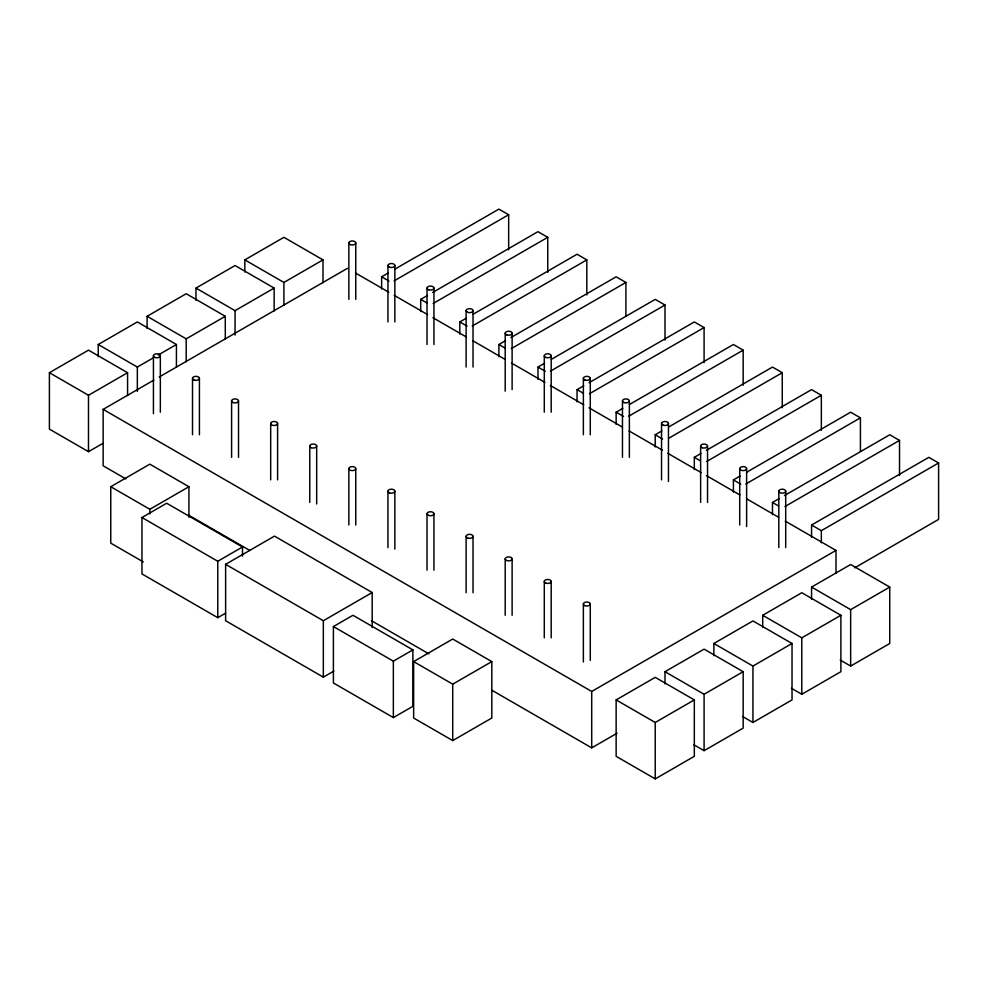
<?xml version="1.0" encoding="UTF-8"?>
<svg xmlns="http://www.w3.org/2000/svg" width="988" height="988" viewBox="0 0 988 988"><rect width="100%" height="100%" fill="white"/><g stroke="black" fill="none" stroke-linecap="round" stroke-linejoin="round"><path stroke-width="1.48" d="M102.814 443.414L88.488 451.689L49.4 429.125L49.4 372.711L88.488 350.147L127.576 372.711L127.576 395.583M98.257 356.693L98.257 344.503L137.344 321.94L176.432 344.503L176.432 367.375M147.113 328.485L147.113 316.296L186.201 293.732L225.289 316.296L225.289 339.168M195.97 300.278L195.97 288.088L235.058 265.525L274.145 288.088L274.145 310.961M244.826 272.071L244.826 259.881L283.914 237.318L323.002 259.881L323.002 282.753M49.4 372.711L88.488 395.274L127.576 372.711M98.257 344.503L137.344 367.067L154.276 357.286M158.191 355.025L176.432 344.503M147.113 316.296L186.201 338.859L225.289 316.296M195.97 288.088L235.058 310.652L274.145 288.088M244.826 259.881L283.914 282.445L323.002 259.881M125.834 478.896L103.147 465.793L103.147 409.378L153.869 380.096M159.204 377.008L347.43 268.341M381.627 289.002L381.627 276.801L388.296 272.96M394.953 269.107L498.891 209.11L508.659 214.742L508.659 249.816M394.064 280.901L508.659 214.742M420.715 311.566L420.715 299.364L427.372 295.523M432.707 292.448L537.966 231.674L547.747 237.318L547.747 272.379M143.322 561.95L110.755 543.141L110.755 486.726L149.843 464.162L188.93 486.726L188.93 517.218M433.152 303.477L547.747 237.318M459.803 334.129L459.803 321.94L466.46 318.087M473.129 314.246L577.054 254.237L586.823 259.881L586.823 294.943M110.755 486.726L149.843 509.289L188.93 486.726M472.239 326.04L586.823 259.881M225.573 613.178L217.768 617.685L141.963 573.929L141.963 517.514L166.688 503.238L242.492 546.994L242.492 556.145M498.891 356.693L498.891 344.503L505.547 340.65M510.882 337.575L616.142 276.801L625.91 282.445L625.91 315.987M511.327 348.603L625.91 282.445M537.966 379.269L537.966 367.067L544.635 363.226M551.292 359.373L655.229 299.364L664.998 305.008L664.998 340.082M141.963 517.514L217.768 561.27L242.492 546.994M550.402 371.167L664.998 305.008M333.895 671.062L323.335 677.15L225.622 620.736L225.622 564.321L274.479 536.114L372.192 592.528L372.192 627.602M577.054 401.832L577.054 389.63L583.723 385.789M589.046 382.714L694.317 321.94L704.086 327.571L704.086 362.645M589.49 393.73L704.086 327.571M616.142 424.395L616.142 412.194L622.811 408.353M629.467 404.5L733.405 344.503L743.174 350.147L743.174 385.209M628.578 416.306L743.174 350.147M225.622 564.321L323.335 620.736L372.192 592.528M655.229 446.959L655.229 434.769L661.886 430.916M668.555 427.075L772.48 367.067L782.261 372.711L782.261 407.772M333.401 626.553L352.951 615.277L412.898 649.882L412.898 706.297L393.36 717.584L333.401 682.967L333.401 626.553L393.36 661.17L412.898 649.882M669 438.092L782.261 372.711M694.317 469.522L694.317 457.333L700.974 453.48M706.309 450.405L811.568 389.63L821.337 395.274L821.337 430.348M706.753 461.433L821.337 395.274M413.639 661.602L452.726 639.026L491.814 661.602L491.814 718.017L452.726 740.58L413.639 718.017L413.639 661.602L452.726 684.165L491.814 661.602M733.405 492.098L733.405 479.896L740.061 476.055M746.73 472.202L850.656 412.194L860.425 417.838L860.425 451.38M745.841 483.997L860.425 417.838M772.48 514.662L772.48 502.46L779.149 498.619M784.472 495.544L889.743 434.769L899.512 440.401L899.512 475.475M784.917 506.56L899.512 440.401M811.568 537.225L811.568 525.023L928.831 457.333L938.6 462.977L938.6 519.392L854.657 567.853M811.568 525.023L821.337 530.667L938.6 462.977M103.147 409.378L591.713 691.452L835.996 550.415L835.996 573.287M616.142 699.912L655.229 677.348L694.317 699.912L694.317 756.326L655.229 778.89L616.142 756.326L616.142 699.912L655.229 722.475L694.317 699.912M664.998 683.906L664.998 671.704L704.086 649.141L743.174 671.704L743.174 728.119L704.086 750.682L693.662 744.668M713.855 655.699L713.855 643.497L752.942 620.933L792.03 643.497L792.03 699.912L752.942 722.475L742.519 716.461M762.711 627.491L762.711 615.289L801.799 592.726L840.887 615.289L840.887 671.704L801.799 694.268L791.376 688.253M811.568 599.284L811.568 587.082L850.656 564.519L889.743 587.082L889.743 643.497L850.656 666.06L840.232 660.046M491.592 690.069L591.713 747.867L617.08 733.22M664.998 671.704L704.086 694.268L743.174 671.704M713.855 643.497L752.942 666.06L792.03 643.497M762.711 615.289L801.799 637.853L840.887 615.289M811.568 587.082L850.656 609.645L889.743 587.082M381.627 276.801L388.963 281.037M420.715 299.364L426.816 302.896M459.803 321.94L467.126 326.164M498.891 344.503L504.992 348.023M537.966 367.067L545.302 371.303M577.054 389.63L583.167 393.162M616.142 412.194L623.477 416.43M655.229 434.769L662.553 438.993M694.317 457.333L700.418 460.853M733.405 479.896L740.728 484.132M772.48 502.46L778.593 505.992M355.433 272.96L388.815 292.226M394.15 295.313L427.52 314.579M432.868 317.667L466.237 336.933M472.906 340.786L504.942 359.286M511.623 363.139L544.993 382.405M550.328 385.481L583.71 404.759M589.046 407.834L622.415 427.1M629.097 430.953L662.466 450.219M667.802 453.307L701.171 472.573M706.519 475.66L739.889 494.926M746.558 498.779L778.593 517.28M785.275 521.133L835.996 550.415M188.572 515.119L249.976 550.575M371.451 620.699L428.854 653.846M850.656 609.645L850.656 666.06M821.337 530.667L821.337 542.869M801.799 637.853L801.799 694.268M785.707 491.184A3.458 2.001 0 0 1 780.532 492.901A3.458 2.001 0 0 1 780.532 489.455A3.458 2.001 0 0 1 785.707 491.184L785.707 547.599M778.803 491.184L778.803 547.599M752.942 666.06L752.942 722.475M746.619 468.757A3.458 2.001 0 0 1 741.235 470.263A3.458 2.001 0 0 1 741.667 466.818A3.458 2.001 0 0 1 746.619 468.757L746.632 526.555M739.716 468.608L739.716 525.023M707.544 446.045L707.544 502.46M704.086 694.268L704.086 750.682M700.628 446.045L700.628 502.46M668.456 423.481L668.456 481.415M661.54 423.481L661.54 479.896M655.229 722.475L655.229 778.89M629.368 400.918L629.368 457.333M622.465 400.918L622.465 457.333M591.713 691.452L591.713 747.867M590.281 378.342L590.281 434.769M590.281 604.014L590.281 660.429M583.377 378.342L583.377 434.769M583.377 604.014L583.377 661.948M551.193 355.779L551.193 412.194M551.193 581.438L551.193 637.853M544.289 355.779L544.289 412.194M544.289 581.438L544.289 637.853M512.117 333.215L512.117 389.63M512.117 558.875L512.117 615.289M505.201 333.215L505.201 391.162M505.201 558.875L505.201 615.289M473.03 310.652L473.03 367.067M473.03 536.311L473.03 592.726M466.114 310.652L466.114 367.067M466.114 536.311L466.114 592.726M452.726 684.165L452.726 740.58M433.942 288.088L433.942 344.503M433.942 513.748L433.942 570.162M427.026 288.088L427.026 344.503M427.026 513.748L427.026 570.162M394.854 265.513L394.854 321.94M394.854 491.184L394.854 549.118M393.36 661.17L393.36 717.584M387.951 265.513L387.951 321.94M387.951 491.184L387.951 547.599M355.766 242.949L355.766 299.364M355.754 468.757A3.458 2.001 0 0 1 350.382 470.263A3.458 2.001 0 0 1 350.802 466.818A3.458 2.001 0 0 1 355.754 468.757L355.766 525.023M348.863 242.949L348.863 299.364M348.863 468.608L348.863 525.023M323.335 620.736L323.335 677.15M316.679 446.045L316.679 503.991M309.775 446.045L309.775 502.46M283.914 282.445L283.914 305.317M277.603 423.481A3.458 2.001 0 0 1 272.416 425.211A3.458 2.001 0 0 1 272.416 421.753A3.458 2.001 0 0 1 277.603 423.481L277.603 479.896M270.687 423.481L270.687 479.896M238.516 400.918L238.516 457.333M235.058 310.652L235.058 335.043M231.6 400.918L231.6 457.333M217.768 561.27L217.768 617.685M199.428 378.342L199.428 434.769M192.512 378.342L192.512 434.769M186.201 338.859L186.201 361.731M160.34 355.779A3.458 2.001 0 0 1 155.153 357.508A3.458 2.001 0 0 1 155.153 354.05A3.458 2.001 0 0 1 160.34 355.779L160.34 412.194M153.436 355.779L153.436 413.725M149.843 509.289L149.843 513.871M137.344 367.067L137.344 391.458M88.488 395.274L88.488 451.689M702.147 447.7A3.458 2.001 0 0 0 707.532 446.193A3.458 2.001 0 0 0 702.579 444.254A3.458 2.001 0 0 0 702.147 447.7M663.059 425.136A3.458 2.001 0 0 0 668.444 423.617A3.458 2.001 0 0 0 663.491 421.691A3.458 2.001 0 0 0 663.059 425.136M623.984 402.561A3.458 2.001 0 0 0 629.356 401.054A3.458 2.001 0 0 0 624.404 399.115A3.458 2.001 0 0 0 623.984 402.561M584.896 379.997A3.458 2.001 0 0 0 590.281 378.49A3.458 2.001 0 0 0 585.316 376.551A3.458 2.001 0 0 0 584.896 379.997M545.808 357.434A3.458 2.001 0 0 0 551.193 355.927A3.458 2.001 0 0 0 546.228 353.988A3.458 2.001 0 0 0 545.808 357.434M506.721 334.87A3.458 2.001 0 0 0 512.105 333.364A3.458 2.001 0 0 0 507.153 331.425A3.458 2.001 0 0 0 506.721 334.87M467.633 312.307A3.458 2.001 0 0 0 473.017 310.788A3.458 2.001 0 0 0 468.065 308.861A3.458 2.001 0 0 0 467.633 312.307M428.545 289.731A3.458 2.001 0 0 0 433.93 288.224A3.458 2.001 0 0 0 428.977 286.285A3.458 2.001 0 0 0 428.545 289.731M389.47 267.168A3.458 2.001 0 0 0 394.842 265.661A3.458 2.001 0 0 0 389.889 263.722A3.458 2.001 0 0 0 389.47 267.168M350.382 244.604A3.458 2.001 0 0 0 355.754 243.097A3.458 2.001 0 0 0 350.802 241.158A3.458 2.001 0 0 0 350.382 244.604M194.031 379.997A3.458 2.001 0 0 0 199.415 378.49A3.458 2.001 0 0 0 194.463 376.551A3.458 2.001 0 0 0 194.031 379.997M233.119 402.561A3.458 2.001 0 0 0 238.503 401.054A3.458 2.001 0 0 0 233.551 399.115A3.458 2.001 0 0 0 233.119 402.561M311.294 447.7A3.458 2.001 0 0 0 316.679 446.193A3.458 2.001 0 0 0 311.714 444.254A3.458 2.001 0 0 0 311.294 447.7M389.47 492.827A3.458 2.001 0 0 0 394.842 491.32A3.458 2.001 0 0 0 389.889 489.381A3.458 2.001 0 0 0 389.47 492.827M428.545 515.39A3.458 2.001 0 0 0 433.93 513.884A3.458 2.001 0 0 0 428.977 511.945A3.458 2.001 0 0 0 428.545 515.39M467.633 537.966A3.458 2.001 0 0 0 473.017 536.447A3.458 2.001 0 0 0 468.065 534.52A3.458 2.001 0 0 0 467.633 537.966M506.721 560.529A3.458 2.001 0 0 0 512.105 559.023A3.458 2.001 0 0 0 507.153 557.084A3.458 2.001 0 0 0 506.721 560.529M545.808 583.093A3.458 2.001 0 0 0 551.193 581.586A3.458 2.001 0 0 0 546.228 579.647A3.458 2.001 0 0 0 545.808 583.093M584.896 605.656A3.458 2.001 0 0 0 590.281 604.15A3.458 2.001 0 0 0 585.316 602.211A3.458 2.001 0 0 0 584.896 605.656"/></g></svg>
